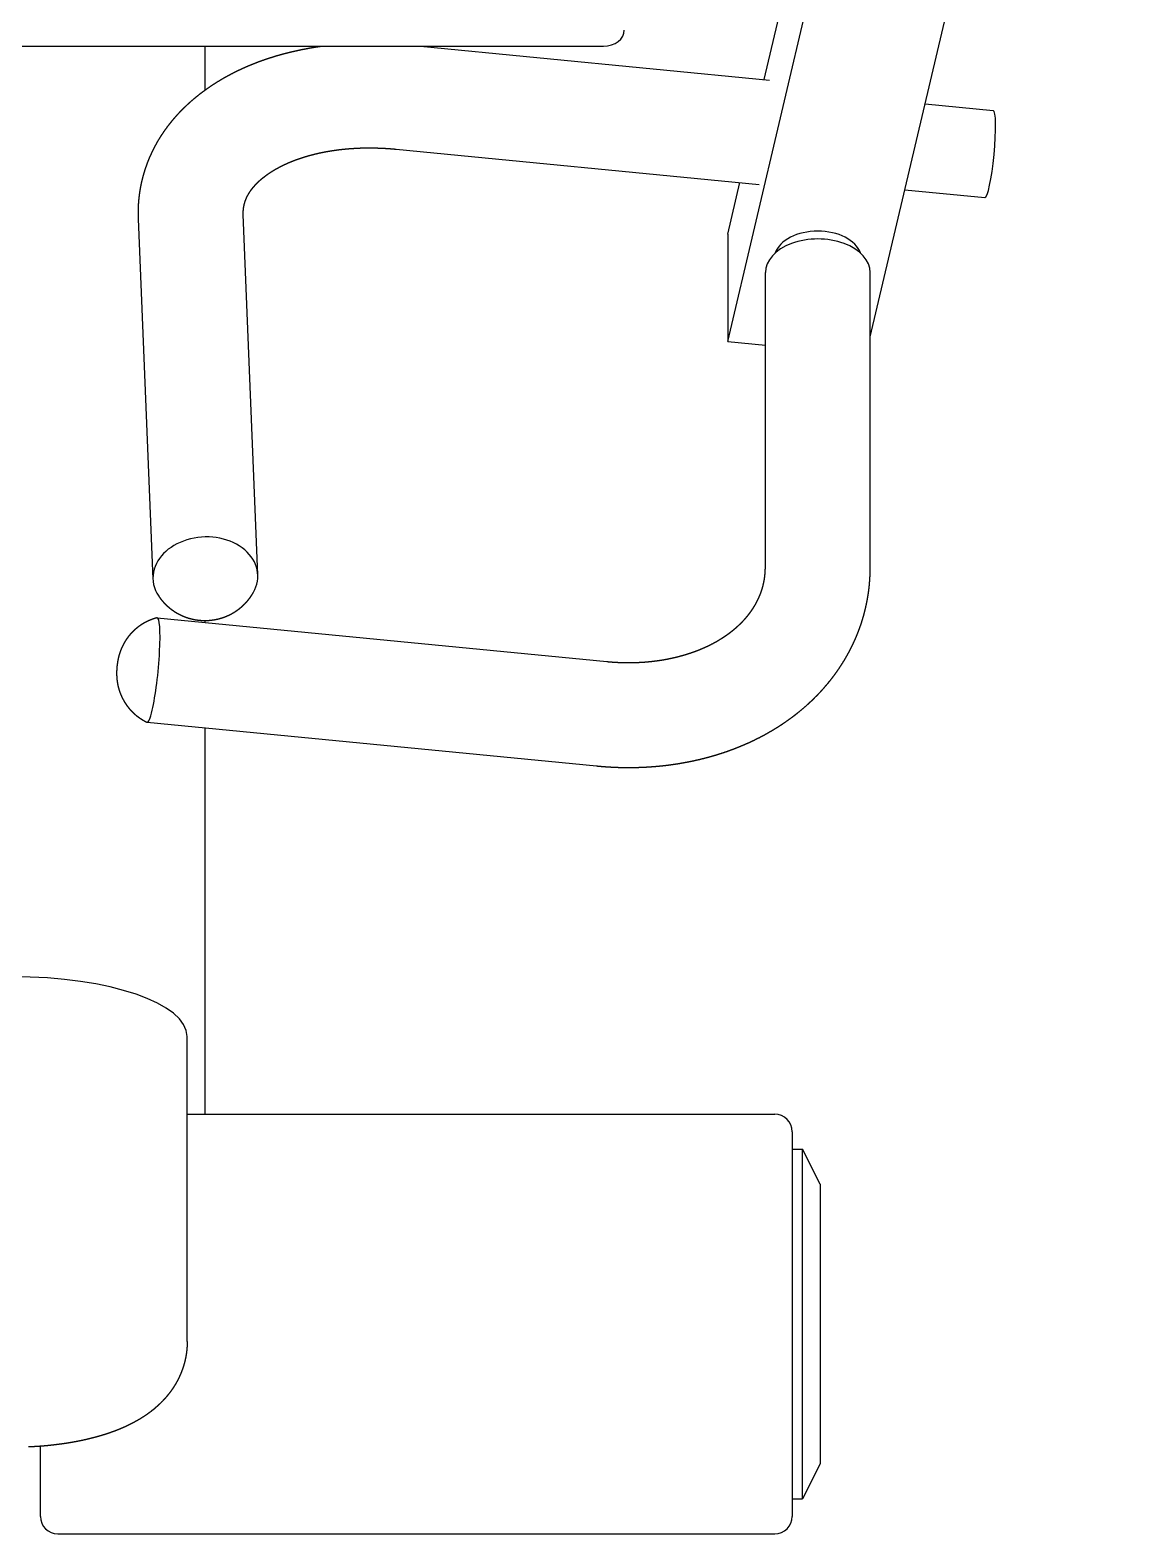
# Model space of a CAD drawing. Header units: millimetres. Extents: x -396 to 32754, y 354 to 22128.
# Drawn here: x 20674.4 to 20989.5, y 6526.3 to 6956.4 of the extents above; entities that cross this region are included whole.
import ezdxf

# ---------------------------------------------------------------- set-up
doc = ezdxf.new("R2010")
doc.units = ezdxf.units.MM
doc.layers.add('equipments', color=250, linetype='Continuous')
doc.layers.add('furniture', color=26, linetype='Continuous')

# ---------------------------------------------------------------- blocks, each defined once
blk = doc.blocks.new('Fit17')
at = {"layer": 'equipments'}
for p, q in [((270.33, 796.76), (345.16, 1114.72)), ((229.57, 795.48), (297.34, 1083.44)), ((239.98, 870.36), (288.54, 1076.7)), ((-194, 879.91), (194, 879.91)), ((80, 879.91), (80, 867.28)), ((141.76, 879.91), (241.49, 870.22)), ((286.01, 863.38), (305.52, 861.48)), ((134.77, 850.45), (238.59, 840.36)), ((229.57, 826.12), (233.05, 840.89)), ((280.23, 838.82), (303.1, 836.6)), ((65.22, 727.49), (61.06, 830.53)), ((95.19, 728.69), (91.04, 831.74)), ((229.57, 826.12), (229.57, 795.48)), ((240.33, 730.88), (240.33, 815.14)), ((270.33, 730.88), (270.33, 815.14)), ((229.57, 795.48), (240.33, 794.43)), ((66.45, 716.44), (194.98, 703.94)), ((80, 715.68), (80, 715.12)), ((63.54, 686.58), (192.08, 674.08)), ((80, 684.98), (80, 574.48)), ((75, 577.9), (75, 596.7)), ((75, 509.5), (75, 577.9)), ((75, 574.48), (243, 574.48)), ((248, 569.48), (248, 459.48)), ((248, 564.48), (251, 564.48)), ((251, 464.48), (251, 564.48)), ((256, 554.48), (251, 564.48)), ((256, 554.48), (256, 474.48)), ((33, 459.48), (33, 479.54)), ((256, 474.48), (251, 464.48)), ((248, 464.48), (251, 464.48)), ((38, 454.48), (243, 454.48))]:
    blk.add_line(p, q, dxfattribs=at)
for centre, start, end in [((243, 569.48), 360, 90), ((38, 459.48), 180, 270), ((243, 459.48), 270, 360)]:
    blk.add_arc(centre, 5, start, end, dxfattribs=at)
for centre, major_axis, ratio, start_param, end_param in [((194, 884.51), (6, 0), 0.766044, -1.570796, 0), ((304.31, 849.04), (1.21, 12.44), 0.114576, 3.141593, 6.283185), ((255.33, 818.98), (12.5, 0), 0.642788, 0.225047, 2.916543), ((255.33, 815.14), (15, 0), 0.642788, 0, 3.141593), ((80.2, 728.09), (14.99, 0.6), 0.764548, -0.441552, 2.962887), ((80.2, 728.09), (14.99, 0.6), 0.764548, 2.962887, 3.583144), ((64.99, 701.51), (1.45, 14.93), 0.114576, -2.437885, 0.041565), ((64.99, 701.51), (1.45, 14.93), 0.114576, 3.100028, 3.8453), ((25, 596.7), (50, 0), 0.34202, 0, 1.570796)]:
    blk.add_ellipse(centre, major_axis=major_axis, ratio=ratio, start_param=start_param, end_param=end_param, dxfattribs=at)
for points in [[(100.7, 877.21), (101.71, 877.5)], [(101.71, 877.5), (102.73, 877.77)], [(102.73, 877.77), (103.76, 878.04)], [(103.76, 878.04), (104.79, 878.29)], [(104.79, 878.29), (105.83, 878.53)], [(105.83, 878.53), (106.87, 878.76)], [(106.87, 878.76), (107.92, 878.98)], [(107.92, 878.98), (108.97, 879.18)], [(108.97, 879.18), (110.03, 879.38)], [(110.03, 879.38), (111.1, 879.56)], [(111.1, 879.56), (112.16, 879.73)], [(112.16, 879.73), (113.24, 879.88)], [(113.24, 879.88), (113.46, 879.91)], [(89.1, 872.74), (90.02, 873.18)], [(90.02, 873.18), (90.96, 873.61)], [(90.96, 873.61), (91.89, 874.03)], [(91.89, 874.03), (92.84, 874.43)], [(92.84, 874.43), (93.8, 874.82)], [(93.8, 874.82), (94.76, 875.2)], [(94.76, 875.2), (95.73, 875.57)], [(95.73, 875.57), (96.71, 875.92)], [(96.71, 875.92), (97.7, 876.26)], [(97.7, 876.26), (98.69, 876.59)], [(98.69, 876.59), (99.69, 876.9)], [(99.69, 876.9), (100.7, 877.21)], [(81.62, 868.42), (82.41, 868.94)], [(82.41, 868.94), (83.2, 869.45)], [(83.2, 869.45), (84, 869.94)], [(84, 869.94), (84.81, 870.43)], [(84.81, 870.43), (85.62, 870.9)], [(85.62, 870.9), (86.45, 871.36)], [(86.45, 871.36), (87.29, 871.81)], [(87.29, 871.81), (88.19, 872.28)], [(88.19, 872.28), (89.1, 872.74)], [(75.74, 863.83), (76.44, 864.45)], [(76.44, 864.45), (77.15, 865.05)], [(77.15, 865.05), (77.87, 865.64)], [(77.87, 865.64), (78.6, 866.22)], [(78.6, 866.22), (79.34, 866.79)], [(79.34, 866.79), (80.09, 867.34)], [(80.09, 867.34), (80.85, 867.89)], [(80.85, 867.89), (81.62, 868.42)], [(71.89, 859.97), (72.44, 860.57)], [(72.44, 860.57), (73.07, 861.25)], [(73.07, 861.25), (73.72, 861.91)], [(73.72, 861.91), (74.38, 862.56)], [(74.38, 862.56), (75.06, 863.2)], [(75.06, 863.2), (75.74, 863.83)], [(68.35, 855.46), (68.82, 856.13)], [(68.82, 856.13), (69.31, 856.79)], [(69.31, 856.79), (69.8, 857.45)], [(69.8, 857.45), (70.31, 858.09)], [(70.31, 858.09), (70.82, 858.72)], [(70.82, 858.72), (71.35, 859.35)], [(71.35, 859.35), (71.89, 859.97)], [(65.8, 851.26), (66.2, 851.98)], [(66.2, 851.98), (66.6, 852.7)], [(66.6, 852.7), (67.02, 853.4)], [(67.02, 853.4), (67.45, 854.1)], [(67.45, 854.1), (67.9, 854.78)], [(67.9, 854.78), (68.35, 855.46)], [(63.76, 846.79), (64.06, 847.56)], [(64.06, 847.56), (64.38, 848.31)], [(64.38, 848.31), (64.72, 849.06)], [(64.72, 849.06), (65.06, 849.8)], [(65.06, 849.8), (65.43, 850.54)], [(65.43, 850.54), (65.8, 851.26)], [(104.99, 846.99), (105.49, 847.18)], [(105.49, 847.18), (106, 847.38)], [(106, 847.38), (106.52, 847.57)], [(106.52, 847.57), (107.04, 847.75)], [(107.04, 847.75), (107.58, 847.93)], [(107.58, 847.93), (108.12, 848.11)], [(108.12, 848.11), (108.67, 848.28)], [(108.67, 848.28), (109.23, 848.44)], [(109.23, 848.44), (109.79, 848.61)], [(109.79, 848.61), (110.37, 848.76)], [(110.37, 848.76), (110.95, 848.91)], [(110.95, 848.91), (111.54, 849.06)], [(111.54, 849.06), (112.13, 849.2)], [(112.13, 849.2), (112.73, 849.34)], [(112.73, 849.34), (113.34, 849.47)], [(113.34, 849.47), (113.95, 849.59)], [(113.95, 849.59), (114.57, 849.71)], [(114.57, 849.71), (115.2, 849.83)], [(115.2, 849.83), (115.83, 849.93)], [(115.83, 849.93), (116.47, 850.04)], [(116.47, 850.04), (117.12, 850.13)], [(117.12, 850.13), (117.78, 850.22)], [(117.78, 850.22), (118.44, 850.31)], [(118.44, 850.31), (119.11, 850.39)], [(119.11, 850.39), (119.79, 850.46)], [(119.79, 850.46), (120.47, 850.53)], [(120.47, 850.53), (121.15, 850.59)], [(121.15, 850.59), (121.84, 850.64)], [(121.84, 850.64), (122.53, 850.68)], [(122.53, 850.68), (123.23, 850.72)], [(123.23, 850.72), (123.93, 850.76)], [(123.93, 850.76), (124.63, 850.79)], [(124.63, 850.79), (125.34, 850.81)], [(125.34, 850.81), (126.05, 850.82)], [(126.05, 850.82), (126.76, 850.83)], [(126.76, 850.83), (127.48, 850.83)], [(127.48, 850.83), (128.2, 850.82)], [(128.2, 850.82), (128.92, 850.81)], [(128.92, 850.81), (129.64, 850.78)], [(129.64, 850.78), (130.37, 850.76)], [(130.37, 850.76), (130.81, 850.74)], [(130.81, 850.74), (131.25, 850.72)], [(131.25, 850.72), (131.68, 850.69)], [(131.68, 850.69), (132.12, 850.66)], [(132.12, 850.66), (132.56, 850.63)], [(132.56, 850.63), (133, 850.6)], [(133, 850.6), (133.45, 850.57)], [(133.45, 850.57), (133.89, 850.53)], [(133.89, 850.53), (134.33, 850.49)], [(134.33, 850.49), (134.77, 850.45)], [(62.25, 842.05), (62.46, 842.86)], [(62.46, 842.86), (62.69, 843.65)], [(62.69, 843.65), (62.93, 844.45)], [(62.93, 844.45), (63.19, 845.24)], [(63.19, 845.24), (63.47, 846.02)], [(63.47, 846.02), (63.76, 846.79)], [(97.13, 842.62), (97.47, 842.88)], [(97.47, 842.88), (97.82, 843.14)], [(97.82, 843.14), (98.19, 843.4)], [(98.19, 843.4), (98.57, 843.66)], [(98.57, 843.66), (98.95, 843.91)], [(98.95, 843.91), (99.35, 844.17)], [(99.35, 844.17), (99.76, 844.42)], [(99.76, 844.42), (100.18, 844.67)], [(100.18, 844.67), (100.62, 844.91)], [(100.62, 844.91), (101.06, 845.16)], [(101.06, 845.16), (101.51, 845.4)], [(101.51, 845.4), (101.98, 845.64)], [(101.98, 845.64), (102.45, 845.87)], [(102.45, 845.87), (102.94, 846.1)], [(102.94, 846.1), (103.44, 846.33)], [(103.44, 846.33), (103.94, 846.55)], [(103.94, 846.55), (104.46, 846.77)], [(104.46, 846.77), (104.99, 846.99)], [(61.44, 837.98), (61.57, 838.8)], [(61.57, 838.8), (61.71, 839.62)], [(61.71, 839.62), (61.87, 840.43)], [(61.87, 840.43), (62.05, 841.25)], [(62.05, 841.25), (62.25, 842.05)], [(92.96, 838.3), (93.14, 838.57)], [(93.14, 838.57), (93.33, 838.83)], [(93.33, 838.83), (93.53, 839.1)], [(93.53, 839.1), (93.74, 839.36)], [(93.74, 839.36), (93.96, 839.63)], [(93.96, 839.63), (94.2, 839.9)], [(94.2, 839.9), (94.44, 840.18)], [(94.44, 840.18), (94.69, 840.45)], [(94.69, 840.45), (94.96, 840.72)], [(94.96, 840.72), (95.24, 841)], [(95.24, 841), (95.53, 841.27)], [(95.53, 841.27), (95.83, 841.55)], [(95.83, 841.55), (96.15, 841.83)], [(96.15, 841.83), (96.47, 842.1)], [(96.47, 842.1), (96.79, 842.36)], [(96.79, 842.36), (97.13, 842.62)], [(61.06, 833.85), (61.1, 834.68)], [(61.1, 834.68), (61.16, 835.51)], [(61.16, 835.51), (61.24, 836.33)], [(61.24, 836.33), (61.33, 837.16)], [(61.33, 837.16), (61.44, 837.98)], [(91.19, 834.06), (91.24, 834.31)], [(91.24, 834.31), (91.3, 834.55)], [(91.3, 834.55), (91.36, 834.8)], [(91.36, 834.8), (91.42, 835.04)], [(91.42, 835.04), (91.5, 835.29)], [(91.5, 835.29), (91.58, 835.53)], [(91.58, 835.53), (91.66, 835.78)], [(91.66, 835.78), (91.76, 836.02)], [(91.76, 836.02), (91.86, 836.27)], [(91.86, 836.27), (91.97, 836.52)], [(91.97, 836.52), (92.08, 836.77)], [(92.08, 836.77), (92.21, 837.02)], [(92.21, 837.02), (92.34, 837.27)], [(92.34, 837.27), (92.48, 837.53)], [(92.48, 837.53), (92.64, 837.79)], [(92.64, 837.79), (92.8, 838.04)], [(92.8, 838.04), (92.96, 838.3)], [(61.03, 832.19), (61.04, 833.02)], [(61.04, 831.36), (61.03, 832.19)], [(61.04, 833.02), (61.06, 833.85)], [(61.06, 830.53), (61.04, 831.36)], [(91.03, 832.54), (91.04, 832.8)], [(91.03, 832.28), (91.03, 832.54)], [(91.03, 832.01), (91.03, 832.28)], [(91.04, 831.74), (91.03, 832.01)], [(91.04, 832.8), (91.06, 833.06)], [(91.06, 833.06), (91.09, 833.31)], [(91.09, 833.31), (91.12, 833.56)], [(91.12, 833.56), (91.15, 833.81)], [(91.15, 833.81), (91.19, 834.06)], [(239.88, 726.48), (239.96, 726.91)], [(239.96, 726.91), (240.04, 727.34)], [(240.04, 727.34), (240.1, 727.76)], [(240.1, 727.76), (240.16, 728.2)], [(240.16, 728.2), (240.21, 728.63)], [(240.21, 728.63), (240.25, 729.06)], [(240.25, 729.06), (240.28, 729.36)], [(240.28, 729.36), (240.3, 729.67)], [(240.3, 729.67), (240.31, 729.97)], [(240.31, 729.97), (240.32, 730.27)], [(240.32, 730.27), (240.33, 730.57)], [(240.33, 730.57), (240.33, 730.88)], [(270.15, 726.62), (270.22, 727.58)], [(270.22, 727.58), (270.28, 728.54)], [(270.28, 728.54), (270.3, 729.01)], [(270.3, 729.01), (270.31, 729.48)], [(270.31, 729.48), (270.32, 729.94)], [(270.32, 729.94), (270.33, 730.41)], [(270.33, 730.41), (270.33, 730.88)], [(66.85, 722.65), (67.01, 722.42)], [(93.01, 722.27), (93.18, 722.5)], [(93.18, 722.5), (93.34, 722.74)], [(93.34, 722.74), (93.5, 722.98)], [(93.5, 722.98), (93.65, 723.23)], [(93.65, 723.23), (93.8, 723.48)], [(93.8, 723.48), (93.95, 723.74)], [(238.54, 722.35), (238.72, 722.75)], [(238.72, 722.75), (238.88, 723.16)], [(238.88, 723.16), (239.04, 723.57)], [(239.04, 723.57), (239.18, 723.98)], [(239.18, 723.98), (239.32, 724.39)], [(239.32, 724.39), (239.45, 724.81)], [(239.45, 724.81), (239.57, 725.22)], [(239.57, 725.22), (239.68, 725.64)], [(239.68, 725.64), (239.78, 726.06)], [(239.78, 726.06), (239.88, 726.48)], [(269.53, 721.85), (269.69, 722.8)], [(269.69, 722.8), (269.84, 723.75)], [(269.84, 723.75), (269.96, 724.7)], [(269.96, 724.7), (270.07, 725.66)], [(270.07, 725.66), (270.15, 726.62)], [(67.01, 722.42), (67.17, 722.19)], [(67.17, 722.19), (67.33, 721.97)], [(67.33, 721.97), (67.5, 721.76)], [(67.5, 721.76), (67.67, 721.55)], [(67.67, 721.55), (67.84, 721.34)], [(67.84, 721.34), (68.01, 721.14)], [(68.01, 721.14), (68.18, 720.94)], [(68.18, 720.94), (68.36, 720.75)], [(68.36, 720.75), (68.54, 720.56)], [(68.54, 720.56), (68.72, 720.37)], [(68.72, 720.37), (68.9, 720.19)], [(68.9, 720.19), (69.08, 720.02)], [(69.08, 720.02), (69.27, 719.85)], [(69.27, 719.85), (69.45, 719.68)], [(69.45, 719.68), (69.64, 719.52)], [(69.64, 719.52), (69.83, 719.36)], [(69.83, 719.36), (70.01, 719.2)], [(70.01, 719.2), (70.23, 719.03)], [(70.23, 719.03), (70.45, 718.86)], [(70.45, 718.86), (70.68, 718.7)], [(70.68, 718.7), (70.9, 718.54)], [(70.9, 718.54), (71.12, 718.39)], [(71.12, 718.39), (71.34, 718.24)], [(71.34, 718.24), (71.57, 718.1)], [(88.54, 718.1), (88.82, 718.27)], [(88.82, 718.27), (89.05, 718.43)], [(89.05, 718.43), (89.29, 718.59)], [(89.29, 718.59), (89.52, 718.76)], [(89.52, 718.76), (89.76, 718.93)], [(89.76, 718.93), (89.99, 719.11)], [(89.99, 719.11), (90.22, 719.3)], [(90.22, 719.3), (90.45, 719.49)], [(90.45, 719.49), (90.68, 719.69)], [(90.68, 719.69), (90.91, 719.9)], [(90.91, 719.9), (91.13, 720.11)], [(91.13, 720.11), (91.36, 720.33)], [(91.36, 720.33), (91.58, 720.55)], [(91.58, 720.55), (91.8, 720.78)], [(91.8, 720.78), (92.01, 721.02)], [(92.01, 721.02), (92.23, 721.27)], [(92.23, 721.27), (92.44, 721.52)], [(92.44, 721.52), (92.64, 721.78)], [(92.64, 721.78), (92.85, 722.04)], [(92.85, 722.04), (93.01, 722.27)], [(236.01, 718), (236.29, 718.38)], [(236.29, 718.38), (236.56, 718.77)], [(236.56, 718.77), (236.82, 719.16)], [(236.82, 719.16), (237.07, 719.55)], [(237.07, 719.55), (237.31, 719.95)], [(237.31, 719.95), (237.54, 720.34)], [(237.54, 720.34), (237.76, 720.74)], [(237.76, 720.74), (237.97, 721.14)], [(237.97, 721.14), (238.17, 721.54)], [(238.17, 721.54), (238.36, 721.94)], [(238.36, 721.94), (238.54, 722.35)], [(268.71, 718.09), (268.95, 719.02)], [(268.95, 719.02), (269.16, 719.96)], [(269.16, 719.96), (269.35, 720.9)], [(269.35, 720.9), (269.53, 721.85)], [(61.03, 713.86), (60.85, 713.73)], [(61.21, 714), (61.03, 713.86)], [(61.4, 714.13), (61.21, 714)], [(61.6, 714.27), (61.4, 714.13)], [(61.8, 714.41), (61.6, 714.27)], [(62.01, 714.55), (61.8, 714.41)], [(62.24, 714.68), (62.01, 714.55)], [(62.46, 714.82), (62.24, 714.68)], [(62.64, 714.92), (62.46, 714.82)], [(62.82, 715.02), (62.64, 714.92)], [(63, 715.12), (62.82, 715.02)], [(63.19, 715.22), (63, 715.12)], [(63.39, 715.32), (63.19, 715.22)], [(63.59, 715.42), (63.39, 715.32)], [(63.79, 715.52), (63.59, 715.42)], [(64, 715.61), (63.79, 715.52)], [(64.22, 715.7), (64, 715.61)], [(64.44, 715.79), (64.22, 715.7)], [(64.66, 715.88), (64.44, 715.79)], [(64.89, 715.97), (64.66, 715.88)], [(65.13, 716.05), (64.89, 715.97)], [(65.37, 716.14), (65.13, 716.05)], [(65.61, 716.22), (65.37, 716.14)], [(65.86, 716.29), (65.61, 716.22)], [(66.12, 716.36), (65.86, 716.29)], [(66.37, 716.43), (66.12, 716.36)], [(71.57, 718.1), (71.79, 717.96)], [(71.79, 717.96), (72.02, 717.83)], [(72.02, 717.83), (72.24, 717.7)], [(72.24, 717.7), (72.47, 717.58)], [(72.47, 717.58), (72.69, 717.46)], [(72.69, 717.46), (72.92, 717.35)], [(72.92, 717.35), (73.14, 717.24)], [(73.14, 717.24), (73.37, 717.13)], [(73.37, 717.13), (73.6, 717.03)], [(73.6, 717.03), (73.82, 716.93)], [(73.82, 716.93), (74.05, 716.84)], [(74.05, 716.84), (74.31, 716.74)], [(74.31, 716.74), (74.57, 716.64)], [(74.57, 716.64), (74.84, 716.54)], [(74.84, 716.54), (75.1, 716.46)], [(75.1, 716.46), (75.36, 716.37)], [(75.36, 716.37), (75.62, 716.3)], [(75.62, 716.3), (75.88, 716.22)], [(75.88, 716.22), (76.15, 716.16)], [(76.15, 716.16), (76.41, 716.09)], [(76.41, 716.09), (76.67, 716.04)], [(76.67, 716.04), (76.93, 715.98)], [(76.93, 715.98), (77.19, 715.93)], [(77.19, 715.93), (77.45, 715.89)], [(77.45, 715.89), (77.71, 715.85)], [(77.71, 715.85), (77.96, 715.81)], [(77.96, 715.81), (78.22, 715.78)], [(78.22, 715.78), (78.48, 715.75)], [(78.48, 715.75), (78.74, 715.73)], [(78.74, 715.73), (79.02, 715.71)], [(79.02, 715.71), (79.31, 715.69)], [(79.31, 715.69), (79.59, 715.68)], [(79.59, 715.68), (79.88, 715.68)], [(79.88, 715.68), (80.16, 715.68)], [(80.16, 715.68), (80.44, 715.68)], [(80.44, 715.68), (80.73, 715.69)], [(80.73, 715.69), (81.01, 715.7)], [(81.01, 715.7), (81.29, 715.72)], [(81.29, 715.72), (81.57, 715.75)], [(81.57, 715.75), (81.86, 715.78)], [(81.86, 715.78), (82.14, 715.81)], [(82.14, 715.81), (82.42, 715.85)], [(82.42, 715.85), (82.7, 715.89)], [(82.7, 715.89), (82.99, 715.94)], [(82.99, 715.94), (83.27, 716)], [(83.27, 716), (83.55, 716.06)], [(83.55, 716.06), (83.83, 716.12)], [(83.83, 716.12), (84.11, 716.19)], [(84.11, 716.19), (84.39, 716.27)], [(84.39, 716.27), (84.67, 716.35)], [(84.67, 716.35), (84.94, 716.43)], [(84.94, 716.43), (85.22, 716.53)], [(85.22, 716.53), (85.5, 716.62)], [(85.5, 716.62), (85.78, 716.73)], [(85.78, 716.73), (86.06, 716.83)], [(86.06, 716.83), (86.33, 716.95)], [(86.33, 716.95), (86.61, 717.07)], [(86.61, 717.07), (86.89, 717.2)], [(86.89, 717.2), (87.16, 717.33)], [(87.16, 717.33), (87.44, 717.47)], [(87.44, 717.47), (87.72, 717.62)], [(87.72, 717.62), (87.99, 717.77)], [(87.99, 717.77), (88.27, 717.93)], [(88.27, 717.93), (88.54, 718.1)], [(231.88, 713.55), (232.28, 713.9)], [(232.28, 713.9), (232.67, 714.26)], [(232.67, 714.26), (233.05, 714.62)], [(233.05, 714.62), (233.42, 714.98)], [(233.42, 714.98), (233.78, 715.35)], [(233.78, 715.35), (234.13, 715.72)], [(234.13, 715.72), (234.47, 716.1)], [(234.47, 716.1), (234.8, 716.47)], [(234.8, 716.47), (235.12, 716.85)], [(235.12, 716.85), (235.43, 717.23)], [(235.43, 717.23), (235.73, 717.61)], [(235.73, 717.61), (236.01, 718)], [(267.3, 713.5), (267.61, 714.4)], [(267.61, 714.4), (267.91, 715.32)], [(267.91, 715.32), (268.2, 716.24)], [(268.2, 716.24), (268.47, 717.16)], [(268.47, 717.16), (268.71, 718.09)], [(57.25, 709.73), (57.12, 709.51)], [(57.33, 709.85), (57.25, 709.73)], [(57.4, 709.97), (57.33, 709.85)], [(57.48, 710.1), (57.4, 709.97)], [(57.57, 710.23), (57.48, 710.1)], [(57.66, 710.36), (57.57, 710.23)], [(57.76, 710.49), (57.66, 710.36)], [(57.85, 710.63), (57.76, 710.49)], [(57.96, 710.78), (57.85, 710.63)], [(58.07, 710.92), (57.96, 710.78)], [(58.19, 711.08), (58.07, 710.92)], [(58.31, 711.23), (58.19, 711.08)], [(58.44, 711.39), (58.31, 711.23)], [(58.58, 711.56), (58.44, 711.39)], [(58.73, 711.73), (58.58, 711.56)], [(58.88, 711.9), (58.73, 711.73)], [(59.05, 712.08), (58.88, 711.9)], [(59.22, 712.27), (59.05, 712.08)], [(59.41, 712.46), (59.22, 712.27)], [(59.53, 712.58), (59.41, 712.46)], [(59.66, 712.7), (59.53, 712.58)], [(59.79, 712.82), (59.66, 712.7)], [(59.92, 712.95), (59.79, 712.82)], [(60.06, 713.07), (59.92, 712.95)], [(60.21, 713.2), (60.06, 713.07)], [(60.36, 713.33), (60.21, 713.2)], [(60.52, 713.46), (60.36, 713.33)], [(60.68, 713.59), (60.52, 713.46)], [(60.85, 713.73), (60.68, 713.59)], [(226.07, 709.52), (226.57, 709.8)], [(226.57, 709.8), (227.06, 710.09)], [(227.06, 710.09), (227.54, 710.38)], [(227.54, 710.38), (228.01, 710.67)], [(228.01, 710.67), (228.48, 710.98)], [(228.48, 710.98), (228.93, 711.28)], [(228.93, 711.28), (229.38, 711.59)], [(229.38, 711.59), (229.81, 711.9)], [(229.81, 711.9), (230.24, 712.22)], [(230.24, 712.22), (230.66, 712.54)], [(230.66, 712.54), (231.06, 712.87)], [(231.06, 712.87), (231.46, 713.19)], [(231.46, 713.19), (231.88, 713.55)], [(265.42, 708.99), (265.85, 709.93)], [(265.85, 709.93), (266.24, 710.81)], [(266.24, 710.81), (266.61, 711.7)], [(266.61, 711.7), (266.96, 712.59)], [(266.96, 712.59), (267.3, 713.5)], [(55.38, 705.31), (55.36, 705.19)], [(55.42, 705.44), (55.38, 705.31)], [(55.45, 705.57), (55.42, 705.44)], [(55.49, 705.71), (55.45, 705.57)], [(55.53, 705.86), (55.49, 705.71)], [(55.58, 706.01), (55.53, 705.86)], [(55.63, 706.18), (55.58, 706.01)], [(55.69, 706.37), (55.63, 706.18)], [(55.75, 706.56), (55.69, 706.37)], [(55.83, 706.78), (55.75, 706.56)], [(55.92, 707.02), (55.83, 706.78)], [(55.95, 707.12), (55.92, 707.02)], [(55.99, 707.22), (55.95, 707.12)], [(56.04, 707.33), (55.99, 707.22)], [(56.08, 707.44), (56.04, 707.33)], [(56.13, 707.56), (56.08, 707.44)], [(56.18, 707.69), (56.13, 707.56)], [(56.24, 707.81), (56.18, 707.69)], [(56.3, 707.95), (56.24, 707.81)], [(56.37, 708.09), (56.3, 707.95)], [(56.43, 708.24), (56.37, 708.09)], [(56.51, 708.39), (56.43, 708.24)], [(56.59, 708.56), (56.51, 708.39)], [(56.68, 708.73), (56.59, 708.56)], [(56.77, 708.91), (56.68, 708.73)], [(56.88, 709.1), (56.77, 708.91)], [(56.99, 709.3), (56.88, 709.1)], [(57.12, 709.51), (56.99, 709.3)], [(214.55, 705.14), (215.18, 705.3)], [(215.18, 705.3), (215.81, 705.46)], [(215.81, 705.46), (216.44, 705.63)], [(216.44, 705.63), (217.06, 705.8)], [(217.06, 705.8), (217.67, 705.99)], [(217.67, 705.99), (218.28, 706.18)], [(218.28, 706.18), (218.88, 706.37)], [(218.88, 706.37), (219.47, 706.58)], [(219.47, 706.58), (220.06, 706.79)], [(220.06, 706.79), (220.63, 707)], [(220.63, 707), (221.21, 707.22)], [(221.21, 707.22), (221.77, 707.45)], [(221.77, 707.45), (222.34, 707.69)], [(222.34, 707.69), (222.89, 707.93)], [(222.89, 707.93), (223.44, 708.18)], [(223.44, 708.18), (223.99, 708.44)], [(223.99, 708.44), (224.52, 708.7)], [(224.52, 708.7), (225.04, 708.97)], [(225.04, 708.97), (225.56, 709.24)], [(225.56, 709.24), (226.07, 709.52)], [(262.99, 704.44), (263.51, 705.33)], [(263.51, 705.33), (264.02, 706.23)], [(264.02, 706.23), (264.5, 707.14)], [(264.5, 707.14), (264.97, 708.06)], [(264.97, 708.06), (265.42, 708.99)], [(54.82, 701.2), (54.81, 700.94)], [(54.83, 701.41), (54.82, 701.2)], [(54.84, 701.62), (54.83, 701.41)], [(54.85, 701.82), (54.84, 701.62)], [(54.86, 702.02), (54.85, 701.82)], [(54.88, 702.21), (54.86, 702.02)], [(54.9, 702.4), (54.88, 702.21)], [(54.91, 702.58), (54.9, 702.4)], [(54.93, 702.77), (54.91, 702.58)], [(54.96, 702.96), (54.93, 702.77)], [(54.98, 703.16), (54.96, 702.96)], [(55.01, 703.36), (54.98, 703.16)], [(55.04, 703.56), (55.01, 703.36)], [(55.07, 703.77), (55.04, 703.56)], [(55.11, 704), (55.07, 703.77)], [(55.15, 704.24), (55.11, 704)], [(55.2, 704.5), (55.15, 704.24)], [(55.22, 704.59), (55.2, 704.5)], [(55.24, 704.68), (55.22, 704.59)], [(55.26, 704.77), (55.24, 704.68)], [(55.28, 704.87), (55.26, 704.77)], [(55.3, 704.98), (55.28, 704.87)], [(55.33, 705.08), (55.3, 704.98)], [(55.36, 705.19), (55.33, 705.08)], [(194.98, 703.94), (195.72, 703.87)], [(195.72, 703.87), (196.45, 703.81)], [(196.45, 703.81), (197.18, 703.76)], [(197.18, 703.76), (197.9, 703.72)], [(197.9, 703.72), (198.63, 703.69)], [(198.63, 703.69), (199.36, 703.66)], [(199.36, 703.66), (200.08, 703.65)], [(200.08, 703.65), (200.8, 703.64)], [(200.8, 703.64), (201.52, 703.64)], [(201.52, 703.64), (202.24, 703.64)], [(202.24, 703.64), (202.96, 703.66)], [(202.96, 703.66), (203.67, 703.68)], [(203.67, 703.68), (204.38, 703.72)], [(204.38, 703.72), (205.08, 703.76)], [(205.08, 703.76), (205.79, 703.8)], [(205.79, 703.8), (206.49, 703.86)], [(206.49, 703.86), (207.18, 703.92)], [(207.18, 703.92), (207.88, 704)], [(207.88, 704), (208.56, 704.08)], [(208.56, 704.08), (209.25, 704.16)], [(209.25, 704.16), (209.93, 704.26)], [(209.93, 704.26), (210.6, 704.36)], [(210.6, 704.36), (211.27, 704.47)], [(211.27, 704.47), (211.94, 704.59)], [(211.94, 704.59), (212.6, 704.72)], [(212.6, 704.72), (213.25, 704.85)], [(213.25, 704.85), (213.9, 704.99)], [(213.9, 704.99), (214.55, 705.14)], [(260.12, 700.14), (260.73, 700.98)], [(260.73, 700.98), (261.32, 701.83)], [(261.32, 701.83), (261.89, 702.69)], [(261.89, 702.69), (262.45, 703.56)], [(262.45, 703.56), (262.99, 704.44)], [(54.81, 700.94), (54.81, 700.65)], [(54.81, 700.65), (54.81, 700.34)], [(54.81, 700.34), (54.82, 699.98)], [(54.82, 699.98), (54.84, 699.57)], [(54.84, 699.57), (54.87, 699.06)], [(54.87, 699.06), (54.94, 698.41)], [(54.94, 698.41), (54.98, 698.13)], [(54.98, 698.13), (55.03, 697.83)], [(55.03, 697.83), (55.09, 697.49)], [(55.09, 697.49), (55.17, 697.1)], [(55.17, 697.1), (55.28, 696.65)], [(55.28, 696.65), (55.42, 696.12)], [(256.85, 696.12), (257.53, 696.9)], [(257.53, 696.9), (258.2, 697.69)], [(258.2, 697.69), (258.86, 698.49)], [(258.86, 698.49), (259.5, 699.31)], [(259.5, 699.31), (260.12, 700.14)], [(55.42, 696.12), (55.61, 695.51)], [(55.61, 695.51), (55.7, 695.24)], [(55.7, 695.24), (55.8, 694.96)], [(55.8, 694.96), (55.92, 694.65)], [(55.92, 694.65), (56.06, 694.33)], [(56.06, 694.33), (56.21, 693.98)], [(56.21, 693.98), (56.39, 693.6)], [(56.39, 693.6), (56.6, 693.19)], [(56.6, 693.19), (56.84, 692.75)], [(56.84, 692.75), (57.12, 692.28)], [(252.41, 691.66), (253.19, 692.38)], [(253.19, 692.38), (253.97, 693.11)], [(253.97, 693.11), (254.71, 693.85)], [(254.71, 693.85), (255.44, 694.59)], [(255.44, 694.59), (256.15, 695.35)], [(256.15, 695.35), (256.85, 696.12)], [(57.12, 692.28), (57.27, 692.05)], [(57.27, 692.05), (57.43, 691.81)], [(57.43, 691.81), (57.6, 691.56)], [(57.6, 691.56), (57.78, 691.3)], [(57.78, 691.3), (57.98, 691.04)], [(57.98, 691.04), (58.2, 690.77)], [(58.2, 690.77), (58.43, 690.49)], [(58.43, 690.49), (58.68, 690.2)], [(58.68, 690.2), (58.95, 689.91)], [(58.95, 689.91), (59.14, 689.7)], [(59.14, 689.7), (59.35, 689.5)], [(59.35, 689.5), (59.56, 689.29)], [(59.56, 689.29), (59.79, 689.08)], [(59.79, 689.08), (60.02, 688.87)], [(60.02, 688.87), (60.27, 688.65)], [(60.27, 688.65), (60.53, 688.44)], [(60.53, 688.44), (60.81, 688.23)], [(60.81, 688.23), (61.09, 688.01)], [(247.41, 687.61), (248.27, 688.25)], [(248.27, 688.25), (249.12, 688.9)], [(249.12, 688.9), (249.96, 689.57)], [(249.96, 689.57), (250.79, 690.25)], [(250.79, 690.25), (251.61, 690.95)], [(251.61, 690.95), (252.41, 691.66)], [(61.09, 688.01), (61.39, 687.8)], [(61.39, 687.8), (61.71, 687.59)], [(61.71, 687.59), (62.03, 687.39)], [(62.03, 687.39), (62.37, 687.18)], [(62.37, 687.18), (62.73, 686.98)], [(62.73, 686.98), (63.09, 686.79)], [(63.09, 686.79), (63.47, 686.6)], [(241.04, 683.52), (241.98, 684.06)], [(241.98, 684.06), (242.91, 684.61)], [(242.91, 684.61), (243.83, 685.18)], [(243.83, 685.18), (244.74, 685.77)], [(244.74, 685.77), (245.64, 686.37)], [(245.64, 686.37), (246.53, 686.98)], [(246.53, 686.98), (247.41, 687.61)], [(232.15, 679.29), (233.17, 679.7)], [(233.17, 679.7), (234.18, 680.13)], [(234.18, 680.13), (235.19, 680.57)], [(235.19, 680.57), (236.19, 681.02)], [(236.19, 681.02), (237.18, 681.49)], [(237.18, 681.49), (238.16, 681.98)], [(238.16, 681.98), (239.13, 682.48)], [(239.13, 682.48), (240.09, 682.99)], [(240.09, 682.99), (241.04, 683.52)], [(217.15, 675.05), (218.25, 675.26)], [(218.25, 675.26), (219.36, 675.48)], [(219.36, 675.48), (220.46, 675.72)], [(220.46, 675.72), (221.55, 675.97)], [(221.55, 675.97), (222.64, 676.24)], [(222.64, 676.24), (223.72, 676.52)], [(223.72, 676.52), (224.79, 676.81)], [(224.79, 676.81), (225.87, 677.12)], [(225.87, 677.12), (226.93, 677.45)], [(226.93, 677.45), (227.99, 677.79)], [(227.99, 677.79), (229.04, 678.14)], [(229.04, 678.14), (230.08, 678.51)], [(230.08, 678.51), (231.12, 678.89)], [(231.12, 678.89), (232.15, 679.29)], [(192.08, 674.08), (193.23, 673.98)], [(193.23, 673.98), (194.38, 673.89)], [(194.38, 673.89), (195.53, 673.81)], [(195.53, 673.81), (196.69, 673.75)], [(196.69, 673.75), (197.84, 673.7)], [(197.84, 673.7), (198.99, 673.66)], [(198.99, 673.66), (200.14, 673.64)], [(200.14, 673.64), (201.29, 673.64)], [(201.29, 673.64), (202.44, 673.64)], [(202.44, 673.64), (203.58, 673.67)], [(203.58, 673.67), (204.73, 673.7)], [(204.73, 673.7), (205.87, 673.75)], [(205.87, 673.75), (207.01, 673.82)], [(207.01, 673.82), (208.15, 673.9)], [(208.15, 673.9), (209.29, 673.99)], [(209.29, 673.99), (210.42, 674.1)], [(210.42, 674.1), (211.55, 674.22)], [(211.55, 674.22), (212.68, 674.36)], [(212.68, 674.36), (213.8, 674.51)], [(213.8, 674.51), (214.92, 674.67)], [(214.92, 674.67), (216.04, 674.85)], [(216.04, 674.85), (217.15, 675.05)], [(74.91, 507.47), (74.87, 507.07)], [(74.94, 507.87), (74.91, 507.47)], [(74.97, 508.28), (74.94, 507.87)], [(74.99, 508.68), (74.97, 508.28)], [(75, 509.09), (74.99, 508.68)], [(75, 509.5), (75, 509.09)], [(74.14, 503.18), (74.03, 502.81)], [(74.24, 503.55), (74.14, 503.18)], [(74.33, 503.93), (74.24, 503.55)], [(74.42, 504.31), (74.33, 503.93)], [(74.51, 504.7), (74.42, 504.31)], [(74.58, 505.09), (74.51, 504.7)], [(74.65, 505.48), (74.58, 505.09)], [(74.72, 505.87), (74.65, 505.48)], [(74.78, 506.27), (74.72, 505.87)], [(74.83, 506.67), (74.78, 506.27)], [(74.87, 507.07), (74.83, 506.67)], [(72.6, 499.12), (72.43, 498.77)], [(72.77, 499.47), (72.6, 499.12)], [(72.93, 499.83), (72.77, 499.47)], [(73.09, 500.2), (72.93, 499.83)], [(73.25, 500.57), (73.09, 500.2)], [(73.4, 500.95), (73.25, 500.57)], [(73.54, 501.33), (73.4, 500.95)], [(73.68, 501.72), (73.54, 501.33)], [(73.8, 502.08), (73.68, 501.72)], [(73.92, 502.44), (73.8, 502.08)], [(74.03, 502.81), (73.92, 502.44)], [(69.87, 494.69), (69.59, 494.34)], [(70.14, 495.05), (69.87, 494.69)], [(70.34, 495.33), (70.14, 495.05)], [(70.54, 495.61), (70.34, 495.33)], [(70.74, 495.9), (70.54, 495.61)], [(70.94, 496.19), (70.74, 495.9)], [(71.13, 496.49), (70.94, 496.19)], [(71.33, 496.8), (71.13, 496.49)], [(71.52, 497.11), (71.33, 496.8)], [(71.71, 497.43), (71.52, 497.11)], [(71.89, 497.76), (71.71, 497.43)], [(72.08, 498.09), (71.89, 497.76)], [(72.25, 498.42), (72.08, 498.09)], [(72.43, 498.77), (72.25, 498.42)], [(65.67, 490.33), (65.39, 490.09)], [(65.95, 490.57), (65.67, 490.33)], [(66.23, 490.82), (65.95, 490.57)], [(66.52, 491.07), (66.23, 490.82)], [(66.8, 491.33), (66.52, 491.07)], [(67.08, 491.6), (66.8, 491.33)], [(67.36, 491.87), (67.08, 491.6)], [(67.64, 492.15), (67.36, 491.87)], [(67.93, 492.44), (67.64, 492.15)], [(68.21, 492.74), (67.93, 492.44)], [(68.49, 493.04), (68.21, 492.74)], [(68.77, 493.35), (68.49, 493.04)], [(69.04, 493.68), (68.77, 493.35)], [(69.32, 494.01), (69.04, 493.68)], [(69.59, 494.34), (69.32, 494.01)], [(59.05, 485.99), (58.6, 485.76)], [(59.5, 486.23), (59.05, 485.99)], [(59.96, 486.47), (59.5, 486.23)], [(60.41, 486.72), (59.96, 486.47)], [(60.87, 486.98), (60.41, 486.72)], [(61.33, 487.25), (60.87, 486.98)], [(61.78, 487.53), (61.33, 487.25)], [(62.24, 487.82), (61.78, 487.53)], [(62.7, 488.11), (62.24, 487.82)], [(63.16, 488.42), (62.7, 488.11)], [(63.62, 488.74), (63.16, 488.42)], [(64.08, 489.08), (63.62, 488.74)], [(64.54, 489.42), (64.08, 489.08)], [(64.82, 489.64), (64.54, 489.42)], [(65.1, 489.87), (64.82, 489.64)], [(65.39, 490.09), (65.1, 489.87)], [(47.1, 481.7), (46.56, 481.57)], [(47.63, 481.83), (47.1, 481.7)], [(48.16, 481.96), (47.63, 481.83)], [(48.68, 482.1), (48.16, 481.96)], [(49.21, 482.25), (48.68, 482.1)], [(49.74, 482.39), (49.21, 482.25)], [(50.26, 482.55), (49.74, 482.39)], [(50.78, 482.7), (50.26, 482.55)], [(51.3, 482.86), (50.78, 482.7)], [(51.82, 483.03), (51.3, 482.86)], [(52.34, 483.2), (51.82, 483.03)], [(52.85, 483.37), (52.34, 483.2)], [(53.36, 483.56), (52.85, 483.37)], [(53.88, 483.74), (53.36, 483.56)], [(54.39, 483.93), (53.88, 483.74)], [(54.9, 484.13), (54.39, 483.93)], [(55.41, 484.33), (54.9, 484.13)], [(55.87, 484.52), (55.41, 484.33)], [(56.32, 484.71), (55.87, 484.52)], [(56.78, 484.91), (56.32, 484.71)], [(57.23, 485.11), (56.78, 484.91)], [(57.69, 485.32), (57.23, 485.11)], [(58.14, 485.54), (57.69, 485.32)], [(58.6, 485.76), (58.14, 485.54)], [(30.12, 479.36), (29.66, 479.34)], [(30.59, 479.38), (30.12, 479.36)], [(31.05, 479.41), (30.59, 479.38)], [(31.52, 479.44), (31.05, 479.41)], [(31.98, 479.46), (31.52, 479.44)], [(32.44, 479.5), (31.98, 479.46)], [(32.9, 479.53), (32.44, 479.5)], [(33.36, 479.56), (32.9, 479.53)], [(33.82, 479.6), (33.36, 479.56)], [(34.39, 479.65), (33.82, 479.6)], [(34.96, 479.7), (34.39, 479.65)], [(35.53, 479.76), (34.96, 479.7)], [(36.1, 479.82), (35.53, 479.76)], [(36.66, 479.88), (36.1, 479.82)], [(37.22, 479.95), (36.66, 479.88)], [(37.79, 480.02), (37.22, 479.95)], [(38.35, 480.09), (37.79, 480.02)], [(38.91, 480.16), (38.35, 480.09)], [(39.46, 480.24), (38.91, 480.16)], [(40.02, 480.32), (39.46, 480.24)], [(40.58, 480.41), (40.02, 480.32)], [(41.13, 480.5), (40.58, 480.41)], [(41.68, 480.59), (41.13, 480.5)], [(42.23, 480.68), (41.68, 480.59)], [(42.78, 480.78), (42.23, 480.68)], [(43.32, 480.88), (42.78, 480.78)], [(43.87, 480.99), (43.32, 480.88)], [(44.41, 481.1), (43.87, 480.99)], [(44.95, 481.21), (44.41, 481.1)], [(45.49, 481.33), (44.95, 481.21)], [(46.03, 481.45), (45.49, 481.33)], [(46.56, 481.57), (46.03, 481.45)]]:
    blk.add_open_spline(points, degree=1, dxfattribs=at)

msp = doc.modelspace()

# ---------------------------------------------------------------- block references
at = {"layer": 'furniture'}
msp.add_blockref('Fit17', (20644.31, 6071.85), dxfattribs=at)

doc.saveas('drawing.dxf')
